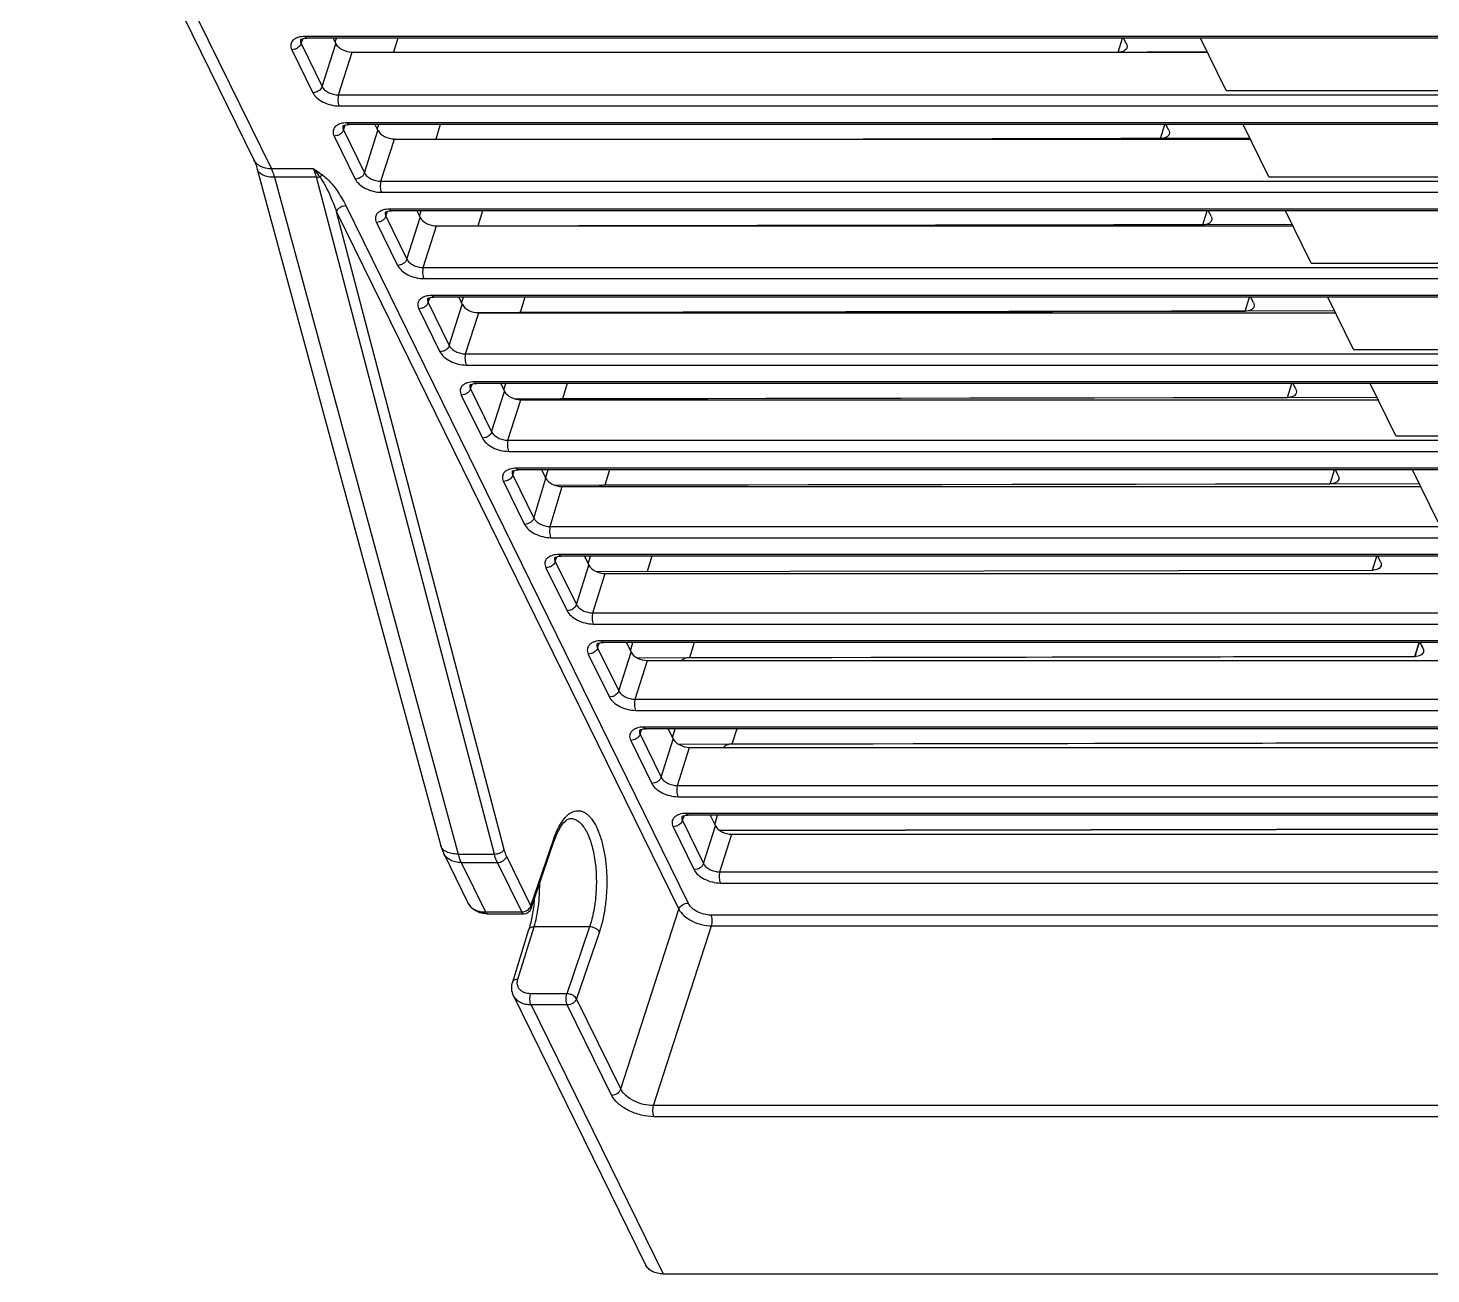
# Model space of a CAD drawing. Header units: millimetres. Extents: x 179 to 1020, y 292 to 886.
# Drawn here: x 792.78 to 827.8, y 493.83 to 524.92 of the extents above; entities that cross this region are included whole.
import ezdxf

# ---------------------------------------------------------------- set-up
doc = ezdxf.new("R2010")
doc.units = ezdxf.units.MM
for name, color, linetype in [('VF-51-F001SOLIDLINE', 7, 'Continuous'), ('VF-51-H002SOLIDLINE', 7, 'Continuous'), ('VF-51-P002SOLIDLINE', 7, 'Continuous')]:
    doc.layers.add(name, color=color, linetype=linetype)

msp = doc.modelspace()

# ---------------------------------------------------------------- linework, layer by layer
at = {"layer": 'VF-51-F001SOLIDLINE', "linetype": 'Continuous'}
for p, q in [((800.444, 524.568), (800.476, 524.671)), ((819.992, 524.322), (820.099, 524.671)), ((820.196, 524.529), (820.127, 524.671)), ((801.497, 522.398), (801.534, 522.516)), ((821.049, 522.167), (821.157, 522.516)), ((821.254, 522.374), (821.184, 522.516)), ((813.623, 522.154), (821.049, 522.167)), ((802.55, 520.229), (802.591, 520.361)), ((822.107, 520.012), (822.214, 520.361)), ((822.311, 520.219), (822.242, 520.361)), ((806.528, 519.985), (822.107, 520.012)), ((803.603, 518.059), (803.649, 518.206)), ((823.164, 517.857), (823.272, 518.206)), ((823.369, 518.064), (823.299, 518.206)), ((803.941, 517.823), (823.164, 517.857)), ((804.656, 515.89), (804.706, 516.051)), ((824.221, 515.702), (824.329, 516.051)), ((824.426, 515.91), (824.357, 516.051)), ((804.934, 515.668), (824.221, 515.702)), ((805.699, 513.686), (805.764, 513.896)), ((825.279, 513.547), (825.387, 513.896)), ((825.484, 513.755), (825.414, 513.896)), ((805.921, 513.513), (825.279, 513.547)), ((806.762, 511.551), (806.821, 511.741)), ((826.336, 511.393), (826.444, 511.741)), ((826.541, 511.6), (826.472, 511.741)), ((806.961, 511.358), (826.336, 511.393)), ((807.815, 509.381), (807.879, 509.586)), ((827.394, 509.238), (827.502, 509.586)), ((827.598, 509.445), (827.529, 509.586)), ((807.986, 509.203), (827.394, 509.238)), ((808.868, 507.212), (808.936, 507.431)), ((809.014, 507.048), (828.451, 507.083)), ((809.921, 505.042), (809.993, 505.276)), ((810.044, 504.893), (829.509, 504.928))]:
    msp.add_line(p, q, dxfattribs=at)
for points, knots in [([(820.208, 524.431), (820.197, 524.397), (820.131, 524.335), (820.048, 524.323), (820.001, 524.322)], [0, 0, 0, 0, 0.42849, 1, 1, 1, 1]), ([(820.196, 524.529), (820.2, 524.521), (820.213, 524.49), (820.215, 524.454), (820.208, 524.431)], [0, 0, 0, 0, 0.273242, 1, 1, 1, 1]), ([(821.265, 522.276), (821.254, 522.241), (821.184, 522.177), (821.098, 522.167), (821.049, 522.167)], [0, 0, 0, 0, 0.426575, 1, 1, 1, 1]), ([(821.254, 522.374), (821.258, 522.366), (821.27, 522.335), (821.272, 522.299), (821.265, 522.276)], [0, 0, 0, 0, 0.273242, 1, 1, 1, 1]), ([(822.323, 520.121), (822.312, 520.086), (822.242, 520.022), (822.155, 520.012), (822.107, 520.012)], [0, 0, 0, 0, 0.426575, 1, 1, 1, 1]), ([(822.311, 520.219), (822.315, 520.211), (822.328, 520.18), (822.33, 520.144), (822.323, 520.121)], [0, 0, 0, 0, 0.273242, 1, 1, 1, 1]), ([(823.38, 517.966), (823.369, 517.932), (823.299, 517.867), (823.213, 517.857), (823.164, 517.857)], [0, 0, 0, 0, 0.426575, 1, 1, 1, 1]), ([(823.369, 518.064), (823.373, 518.056), (823.385, 518.025), (823.387, 517.989), (823.38, 517.966)], [0, 0, 0, 0, 0.273242, 1, 1, 1, 1]), ([(824.437, 515.811), (824.427, 515.777), (824.357, 515.712), (824.27, 515.702), (824.221, 515.702)], [0, 0, 0, 0, 0.426575, 1, 1, 1, 1]), ([(824.426, 515.91), (824.43, 515.901), (824.443, 515.87), (824.445, 515.834), (824.437, 515.811)], [0, 0, 0, 0, 0.273242, 1, 1, 1, 1]), ([(825.484, 513.755), (825.488, 513.746), (825.5, 513.716), (825.502, 513.679), (825.495, 513.656)], [0, 0, 0, 0, 0.273242, 1, 1, 1, 1]), ([(825.495, 513.656), (825.484, 513.622), (825.414, 513.558), (825.327, 513.548), (825.279, 513.547)], [0, 0, 0, 0, 0.426575, 1, 1, 1, 1]), ([(826.541, 511.6), (826.545, 511.592), (826.558, 511.561), (826.56, 511.525), (826.552, 511.501)], [0, 0, 0, 0, 0.273242, 1, 1, 1, 1]), ([(826.552, 511.501), (826.542, 511.467), (826.472, 511.403), (826.385, 511.393), (826.336, 511.393)], [0, 0, 0, 0, 0.426575, 1, 1, 1, 1]), ([(827.61, 509.346), (827.599, 509.312), (827.529, 509.248), (827.442, 509.238), (827.394, 509.238)], [0, 0, 0, 0, 0.426575, 1, 1, 1, 1]), ([(827.598, 509.445), (827.602, 509.437), (827.615, 509.406), (827.617, 509.37), (827.61, 509.346)], [0, 0, 0, 0, 0.273242, 1, 1, 1, 1])]:
    msp.add_open_spline(points, degree=3, knots=knots, dxfattribs=at)
at = {"layer": 'VF-51-H002SOLIDLINE', "linetype": 'Continuous'}
for p, q in [((802.009, 524.671), (801.902, 524.323)), ((822.218, 524.326), (820.718, 524.323)), ((803.067, 522.516), (802.955, 522.154)), ((823.276, 522.171), (813.623, 522.154)), ((804.124, 520.361), (804.006, 519.98)), ((824.333, 520.016), (806.528, 519.985)), ((805.182, 518.206), (805.064, 517.825)), ((825.391, 517.861), (805.064, 517.825)), ((806.239, 516.051), (806.121, 515.67)), ((826.448, 515.706), (806.121, 515.67)), ((807.296, 513.896), (807.179, 513.515)), ((827.506, 513.551), (807.179, 513.515)), ((808.354, 511.741), (808.236, 511.36)), ((809.411, 509.586), (809.294, 509.206)), ((827.502, 509.586), (827.394, 509.238)), ((827.529, 509.586), (827.598, 509.445)), ((827.394, 509.238), (809.294, 509.206)), ((810.469, 507.431), (810.351, 507.051)), ((828.451, 507.083), (810.351, 507.051)), ((809.921, 505.042), (809.993, 505.276)), ((829.509, 504.928), (810.044, 504.893))]:
    msp.add_line(p, q, dxfattribs=at)
msp.add_open_spline([(805.064, 517.825), (805.04, 517.825), (805.016, 517.823), (804.992, 517.819)], degree=3, dxfattribs=at)
for points, knots in [([(806.121, 515.67), (806.11, 515.67), (806.067, 515.669), (806.024, 515.66), (805.995, 515.648)], [0, 0, 0, 0, 0.26957, 1, 1, 1, 1]), ([(807.179, 513.515), (807.164, 513.515), (807.112, 513.513), (807.058, 513.499), (807.025, 513.48)], [0, 0, 0, 0, 0.277411, 1, 1, 1, 1]), ([(809.294, 509.206), (809.274, 509.206), (809.206, 509.201), (809.133, 509.175), (809.102, 509.139)], [0, 0, 0, 0, 0.293721, 1, 1, 1, 1]), ([(827.61, 509.346), (827.599, 509.312), (827.529, 509.248), (827.442, 509.238), (827.394, 509.238)], [0, 0, 0, 0, 0.426575, 1, 1, 1, 1]), ([(827.598, 509.445), (827.602, 509.437), (827.615, 509.406), (827.617, 509.37), (827.61, 509.346)], [0, 0, 0, 0, 0.273242, 1, 1, 1, 1]), ([(810.351, 507.051), (810.329, 507.051), (810.256, 507.046), (810.177, 507.013), (810.149, 506.97)], [0, 0, 0, 0, 0.300263, 1, 1, 1, 1])]:
    msp.add_open_spline(points, degree=3, knots=knots, dxfattribs=at)
at = {"layer": 'VF-51-P002SOLIDLINE', "linetype": 'Continuous'}
for p, q in [((792.78, 533.124), (798.417, 521.638)), ((793.217, 532.895), (798.854, 521.409)), ((799.584, 524.637), (799.584, 524.637)), ((799.595, 524.536), (799.636, 524.658)), ((833.15, 524.714), (799.691, 524.714)), ((833.199, 524.671), (799.74, 524.671)), ((800.394, 524.671), (800.462, 524.532)), ((822.69, 523.365), (822.049, 524.671)), ((799.363, 524.382), (799.89, 523.309)), ((799.595, 524.536), (800.121, 523.463)), ((800.121, 523.463), (800.462, 524.532)), ((800.53, 523.256), (800.87, 524.323)), ((800.87, 524.323), (822.22, 524.323)), ((800.53, 523.256), (833.989, 523.256)), ((822.69, 523.365), (834.019, 523.365)), ((800.544, 522.978), (834.002, 522.978)), ((800.641, 522.482), (800.641, 522.482)), ((800.652, 522.381), (800.694, 522.503)), ((834.208, 522.559), (800.749, 522.559)), ((834.256, 522.516), (800.797, 522.516)), ((801.44, 522.516), (801.515, 522.363)), ((823.748, 521.21), (823.107, 522.516)), ((800.42, 522.228), (800.947, 521.154)), ((800.652, 522.381), (801.179, 521.308)), ((801.179, 521.308), (801.515, 522.363)), ((801.588, 521.101), (801.923, 522.154)), ((801.923, 522.154), (823.284, 522.154)), ((798.501, 521.404), (803.084, 504.513)), ((799.903, 521.409), (798.854, 521.409)), ((799.979, 521.198), (798.931, 521.198)), ((798.931, 521.198), (803.514, 504.306)), ((804.419, 504.306), (799.979, 521.198)), ((801.588, 521.101), (835.047, 521.101)), ((823.748, 521.21), (835.077, 521.21)), ((801.601, 520.823), (835.06, 520.823)), ((800.711, 520.493), (809.256, 503.081)), ((835.265, 520.404), (801.806, 520.404)), ((835.314, 520.361), (801.855, 520.361)), ((802.486, 520.361), (802.567, 520.193)), ((824.805, 519.055), (824.164, 520.361)), ((800.48, 520.34), (809.024, 502.928)), ((804.666, 504.416), (800.48, 520.34)), ((801.478, 520.073), (802.005, 518.999)), ((801.699, 520.327), (801.699, 520.327)), ((801.71, 520.227), (801.751, 520.348)), ((801.71, 520.227), (802.236, 519.153)), ((802.236, 519.153), (802.567, 520.193)), ((802.645, 518.946), (802.976, 519.985)), ((802.976, 519.985), (824.349, 519.985)), ((824.805, 519.055), (836.134, 519.055)), ((802.645, 518.946), (836.104, 518.946)), ((802.658, 518.668), (836.117, 518.668)), ((802.535, 517.918), (803.062, 516.844)), ((802.756, 518.172), (802.756, 518.172)), ((802.767, 518.072), (802.809, 518.193)), ((802.767, 518.072), (803.294, 516.998)), ((836.323, 518.249), (802.864, 518.249)), ((836.371, 518.206), (802.912, 518.206)), ((803.294, 516.998), (803.62, 518.024)), ((803.532, 518.206), (803.62, 518.024)), ((825.863, 516.9), (825.222, 518.206)), ((803.703, 516.791), (804.029, 517.815)), ((804.029, 517.815), (825.413, 517.815)), ((825.863, 516.9), (837.192, 516.9)), ((803.703, 516.791), (837.161, 516.791)), ((803.716, 516.513), (837.175, 516.513)), ((803.814, 516.017), (803.814, 516.017)), ((803.825, 515.917), (803.866, 516.038)), ((803.825, 515.917), (804.351, 514.843)), ((837.38, 516.094), (803.921, 516.094)), ((837.429, 516.051), (803.97, 516.051)), ((804.351, 514.843), (804.673, 515.855)), ((804.578, 516.051), (804.673, 515.855)), ((826.92, 514.745), (826.279, 516.051)), ((803.593, 515.763), (804.12, 514.69)), ((804.76, 514.636), (805.081, 515.646)), ((805.081, 515.646), (826.478, 515.646)), ((804.76, 514.636), (838.219, 514.636)), ((826.92, 514.745), (838.249, 514.745)), ((804.773, 514.358), (838.232, 514.358)), ((804.868, 513.863), (804.868, 513.863)), ((804.88, 513.764), (804.918, 513.883)), ((804.88, 513.764), (805.406, 512.691)), ((838.438, 513.939), (804.976, 513.939)), ((838.486, 513.896), (805.024, 513.896)), ((805.6, 513.896), (805.703, 513.685)), ((827.978, 512.59), (827.337, 513.896)), ((804.647, 513.608), (805.174, 512.535)), ((805.406, 512.691), (805.703, 513.685)), ((805.814, 512.481), (806.111, 513.477)), ((806.111, 513.477), (827.542, 513.477)), ((805.814, 512.481), (838.895, 512.481)), ((805.828, 512.203), (838.973, 512.203)), ((805.929, 511.707), (805.929, 511.707)), ((805.94, 511.607), (805.981, 511.728)), ((805.94, 511.607), (806.466, 510.534)), ((839.09, 511.784), (806.036, 511.784)), ((839.102, 511.741), (806.085, 511.741)), ((806.67, 511.741), (806.779, 511.516)), ((805.708, 511.453), (806.235, 510.38)), ((806.466, 510.534), (806.779, 511.516)), ((806.875, 510.326), (807.187, 511.307)), ((807.187, 511.307), (828.607, 511.307)), ((806.875, 510.326), (839.498, 510.326)), ((806.888, 510.048), (839.576, 510.048)), ((806.986, 509.552), (806.986, 509.552)), ((806.997, 509.452), (807.039, 509.574)), ((839.693, 509.63), (807.094, 509.63)), ((839.705, 509.586), (807.142, 509.586)), ((807.716, 509.586), (807.832, 509.347)), ((806.765, 509.298), (807.292, 508.225)), ((806.997, 509.452), (807.524, 508.379)), ((807.524, 508.379), (807.832, 509.347)), ((807.932, 508.172), (808.24, 509.138)), ((808.24, 509.138), (829.672, 509.138)), ((807.932, 508.172), (840.101, 508.172)), ((807.946, 507.893), (840.179, 507.893)), ((808.044, 507.397), (808.044, 507.397)), ((808.055, 507.297), (808.096, 507.419)), ((840.296, 507.475), (808.151, 507.475)), ((840.308, 507.431), (808.2, 507.431)), ((808.761, 507.431), (808.885, 507.177)), ((807.823, 507.143), (808.35, 506.07)), ((808.055, 507.297), (808.581, 506.224)), ((808.581, 506.224), (808.885, 507.177)), ((808.99, 506.017), (809.293, 506.969)), ((809.293, 506.969), (830.736, 506.969)), ((808.99, 506.017), (840.704, 506.017)), ((809.003, 505.738), (840.782, 505.738)), ((840.899, 505.32), (809.209, 505.32)), ((806.323, 505.194), (806.323, 505.194)), ((808.88, 504.988), (809.407, 503.915)), ((809.101, 505.243), (809.101, 505.243)), ((809.112, 505.142), (809.154, 505.264)), ((809.112, 505.142), (809.639, 504.069)), ((840.911, 505.276), (809.257, 505.276)), ((809.639, 504.069), (809.938, 505.008)), ((809.807, 505.276), (809.938, 505.008)), ((805.333, 503.012), (805.901, 504.683)), ((805.34, 502.952), (805.907, 504.623)), ((810.047, 503.862), (810.346, 504.799)), ((810.346, 504.799), (831.801, 504.799)), ((803.155, 504.323), (803.761, 503.088)), ((803.514, 504.306), (804.419, 504.306)), ((805.333, 503.012), (804.727, 504.247)), ((803.592, 504.095), (804.496, 504.095)), ((803.592, 504.095), (804.198, 502.86)), ((805.102, 502.86), (804.496, 504.095)), ((810.047, 503.862), (841.389, 503.862)), ((810.061, 503.583), (841.526, 503.583)), ((804.198, 502.86), (805.102, 502.86)), ((807.576, 498.442), (809.024, 502.928)), ((804.246, 502.816), (805.15, 502.816)), ((808.393, 498.028), (809.842, 502.514)), ((809.828, 502.791), (843.716, 502.791)), ((809.842, 502.514), (843.678, 502.514)), ((804.877, 501.12), (805.281, 502.426)), ((805.007, 501.186), (805.411, 502.491)), ((806.796, 502.491), (805.411, 502.491)), ((806.796, 502.491), (806.228, 500.82)), ((807.04, 502.363), (806.472, 500.692)), ((804.9, 500.768), (808.194, 494.054)), ((806.228, 500.82), (805.324, 500.82)), ((806.241, 500.539), (805.337, 500.539)), ((805.337, 500.539), (808.631, 493.826)), ((807.345, 498.289), (806.241, 500.539)), ((807.576, 498.442), (806.472, 500.692)), ((838.06, 498.028), (808.393, 498.028)), ((838.074, 497.751), (808.407, 497.751)), ((808.631, 493.826), (840, 493.826))]:
    msp.add_line(p, q, dxfattribs=at)
for points in [[(799.582, 524.632), (799.582, 524.632), (799.582, 524.633), (799.587, 524.637), (799.597, 524.643), (799.612, 524.65), (799.632, 524.657), (799.657, 524.663), (799.686, 524.668), (799.72, 524.67), (799.74, 524.671)], [(800.639, 522.477), (800.639, 522.477), (800.64, 522.478), (800.645, 522.482), (800.654, 522.488), (800.669, 522.495), (800.689, 522.502), (800.714, 522.508), (800.743, 522.513), (800.778, 522.515), (800.797, 522.516)], [(801.697, 520.322), (801.697, 520.322), (801.697, 520.323), (801.702, 520.327), (801.712, 520.333), (801.727, 520.34), (801.747, 520.347), (801.771, 520.353), (801.801, 520.358), (801.835, 520.36), (801.855, 520.361)], [(802.754, 518.168), (802.754, 518.167), (802.755, 518.168), (802.759, 518.172), (802.769, 518.178), (802.784, 518.185), (802.804, 518.192), (802.829, 518.198), (802.858, 518.203), (802.893, 518.205), (802.912, 518.206)], [(803.812, 516.013), (803.812, 516.012), (803.812, 516.013), (803.817, 516.017), (803.827, 516.023), (803.842, 516.03), (803.862, 516.037), (803.886, 516.043), (803.916, 516.048), (803.95, 516.051), (803.97, 516.051)], [(804.866, 513.858), (804.866, 513.858), (804.866, 513.858), (804.871, 513.862), (804.88, 513.868), (804.895, 513.875), (804.915, 513.882), (804.94, 513.888), (804.97, 513.893), (805.004, 513.896), (805.024, 513.896)], [(805.927, 511.703), (805.927, 511.703), (805.927, 511.703), (805.932, 511.707), (805.942, 511.713), (805.957, 511.72), (805.977, 511.727), (806.001, 511.733), (806.031, 511.738), (806.065, 511.741), (806.085, 511.741)], [(806.984, 509.548), (806.984, 509.548), (806.985, 509.548), (806.989, 509.552), (806.999, 509.558), (807.014, 509.566), (807.034, 509.572), (807.059, 509.579), (807.088, 509.583), (807.123, 509.586), (807.142, 509.586)], [(808.042, 507.393), (808.042, 507.393), (808.042, 507.393), (808.047, 507.397), (808.057, 507.404), (808.072, 507.411), (808.092, 507.418), (808.116, 507.424), (808.146, 507.428), (808.18, 507.431), (808.2, 507.431)], [(805.907, 504.623), (805.942, 504.717), (805.983, 504.815), (806.026, 504.901), (806.069, 504.976), (806.113, 505.041), (806.157, 505.094), (806.2, 505.136), (806.241, 505.166), (806.276, 505.184), (806.307, 505.193), (806.323, 505.194)], [(809.099, 505.238), (809.099, 505.238), (809.1, 505.238), (809.104, 505.242), (809.114, 505.249), (809.129, 505.256), (809.149, 505.263), (809.174, 505.269), (809.203, 505.273), (809.237, 505.276), (809.257, 505.276)]]:
    msp.add_lwpolyline(points, dxfattribs=at)
for centre, radius, start, end in [((799.686, 524.602), 0.108, 161.207, 163.7288), ((800.743, 522.447), 0.108, 161.207, 163.7288), ((801.801, 520.292), 0.108, 161.207, 163.7288), ((802.858, 518.137), 0.108, 161.207, 163.7288), ((803.916, 515.982), 0.108, 161.207, 163.7288), ((804.97, 513.83), 0.106, 162.2868, 164.9699), ((806.031, 511.673), 0.108, 161.207, 163.7288), ((807.088, 509.518), 0.108, 161.207, 163.7288), ((808.146, 507.363), 0.108, 161.207, 163.7288), ((809.203, 505.208), 0.108, 161.207, 163.7288), ((804.074, 503.242), 0.349, 206.1469, 212.9098), ((805.15, 503.016), 0.2, 269.9988, 341.2362)]:
    msp.add_arc(centre, radius, start, end, dxfattribs=at)
for centre, ratio, start_param, end_param in [((800.769, 524.532), 0.576535, -2.644934, -1.074442), ((801.822, 522.363), 0.576535, -2.644934, -1.074442), ((802.874, 520.193), 0.576535, -2.644934, -1.074442), ((803.927, 518.024), 0.576535, -2.644934, -1.074442), ((804.98, 515.855), 0.576535, -2.644934, -1.074442), ((806.01, 513.685), 0.576392, -2.644697, -1.073901), ((807.086, 511.516), 0.576535, -2.644934, -1.074442), ((808.139, 509.347), 0.576535, -2.644934, -1.074442), ((809.192, 507.177), 0.576535, -2.644934, -1.074442), ((810.245, 505.008), 0.576535, -2.644934, -1.074442)]:
    msp.add_ellipse(centre, major_axis=(0.318, -0.099), ratio=ratio, start_param=start_param, end_param=end_param, dxfattribs=at)
for points, knots in [([(799.691, 524.714), (799.632, 524.714), (799.546, 524.704), (799.447, 524.662), (799.391, 524.621), (799.353, 524.569), (799.334, 524.509), (799.338, 524.444), (799.353, 524.403), (799.363, 524.382)], [0, 0, 0, 0, 0.308852, 0.441709, 0.560273, 0.668314, 0.772526, 0.880889, 1, 1, 1, 1]), ([(799.582, 524.632), (799.578, 524.617), (799.576, 524.583), (799.587, 524.552), (799.595, 524.536)], [0, 0, 0, 0, 0.474408, 1, 1, 1, 1]), ([(799.74, 524.671), (799.735, 524.671), (799.726, 524.673), (799.713, 524.682), (799.701, 524.696), (799.695, 524.707), (799.691, 524.714)], [0, 0, 0, 0, 0.195442, 0.417918, 0.684046, 1, 1, 1, 1]), ([(799.595, 524.536), (799.58, 524.492), (799.527, 524.433), (799.439, 524.391), (799.388, 524.382), (799.363, 524.382)], [0, 0, 0, 0, 0.481364, 0.745645, 1, 1, 1, 1]), ([(800.121, 523.463), (800.107, 523.419), (800.053, 523.36), (799.965, 523.318), (799.914, 523.309), (799.89, 523.309)], [0, 0, 0, 0, 0.481364, 0.745645, 1, 1, 1, 1]), ([(799.89, 523.309), (799.913, 523.261), (799.992, 523.168), (800.15, 523.066), (800.339, 522.996), (800.476, 522.978), (800.544, 522.978)], [0, 0, 0, 0, 0.21145, 0.463343, 0.735288, 1, 1, 1, 1]), ([(800.121, 523.463), (800.136, 523.433), (800.185, 523.374), (800.284, 523.31), (800.402, 523.266), (800.488, 523.256), (800.53, 523.256)], [0, 0, 0, 0, 0.212161, 0.463861, 0.735371, 1, 1, 1, 1]), ([(800.53, 523.256), (800.523, 523.233), (800.515, 523.185), (800.513, 523.111), (800.521, 523.04), (800.534, 522.996), (800.544, 522.978)], [0, 0, 0, 0, 0.248713, 0.520582, 0.781525, 1, 1, 1, 1]), ([(800.749, 522.559), (800.69, 522.559), (800.604, 522.549), (800.505, 522.507), (800.448, 522.466), (800.41, 522.414), (800.392, 522.354), (800.395, 522.289), (800.41, 522.248), (800.42, 522.228)], [0, 0, 0, 0, 0.308852, 0.441709, 0.560273, 0.668314, 0.772526, 0.880889, 1, 1, 1, 1]), ([(800.64, 522.477), (800.636, 522.462), (800.634, 522.429), (800.645, 522.397), (800.652, 522.381)], [0, 0, 0, 0, 0.474408, 1, 1, 1, 1]), ([(800.797, 522.516), (800.793, 522.516), (800.783, 522.518), (800.771, 522.527), (800.759, 522.541), (800.752, 522.553), (800.749, 522.559)], [0, 0, 0, 0, 0.195442, 0.417918, 0.684046, 1, 1, 1, 1]), ([(800.652, 522.381), (800.638, 522.337), (800.584, 522.278), (800.496, 522.236), (800.445, 522.228), (800.42, 522.228)], [0, 0, 0, 0, 0.481364, 0.745645, 1, 1, 1, 1]), ([(798.417, 521.638), (798.433, 521.605), (798.464, 521.528), (798.489, 521.449), (798.501, 521.404)], [0, 0, 0, 0, 0.437472, 1, 1, 1, 1]), ([(798.854, 521.409), (798.806, 521.409), (798.713, 521.418), (798.586, 521.463), (798.482, 521.536), (798.434, 521.602), (798.417, 521.638)], [0, 0, 0, 0, 0.277945, 0.534954, 0.773145, 1, 1, 1, 1]), ([(798.931, 521.198), (798.879, 521.198), (798.78, 521.205), (798.648, 521.244), (798.561, 521.301), (798.518, 521.358), (798.505, 521.389), (798.501, 521.404)], [0, 0, 0, 0, 0.312166, 0.58141, 0.805577, 0.904993, 1, 1, 1, 1]), ([(798.854, 521.409), (798.862, 521.394), (798.893, 521.325), (798.916, 521.253), (798.931, 521.198)], [0, 0, 0, 0, 0.230568, 1, 1, 1, 1]), ([(799.979, 521.198), (799.974, 521.217), (799.953, 521.289), (799.927, 521.36), (799.903, 521.409)], [0, 0, 0, 0, 0.268755, 1, 1, 1, 1]), ([(799.903, 521.409), (799.917, 521.394), (799.973, 521.329), (800.024, 521.261), (800.061, 521.207)], [0, 0, 0, 0, 0.243172, 1, 1, 1, 1]), ([(799.903, 521.409), (799.922, 521.397), (799.997, 521.348), (800.072, 521.298), (800.127, 521.259)], [0, 0, 0, 0, 0.251419, 1, 1, 1, 1]), ([(799.979, 521.198), (799.985, 521.197), (800.013, 521.198), (800.04, 521.202), (800.061, 521.207)], [0, 0, 0, 0, 0.241801, 1, 1, 1, 1]), ([(800.061, 521.207), (800.066, 521.213), (800.086, 521.232), (800.109, 521.25), (800.127, 521.259)], [0, 0, 0, 0, 0.276137, 1, 1, 1, 1]), ([(800.061, 521.207), (800.087, 521.173), (800.133, 521.103), (800.214, 520.96), (800.303, 520.779), (800.397, 520.56), (800.453, 520.413), (800.48, 520.34)], [0, 0, 0, 0, 0.132571, 0.261098, 0.512003, 0.757857, 1, 1, 1, 1]), ([(800.127, 521.259), (800.165, 521.233), (800.234, 521.174), (800.353, 521.051), (800.479, 520.89), (800.606, 520.693), (800.678, 520.559), (800.711, 520.493)], [0, 0, 0, 0, 0.142795, 0.277066, 0.530274, 0.770118, 1, 1, 1, 1]), ([(801.179, 521.308), (801.164, 521.264), (801.111, 521.205), (801.023, 521.163), (800.972, 521.154), (800.947, 521.154)], [0, 0, 0, 0, 0.481364, 0.745645, 1, 1, 1, 1]), ([(800.947, 521.154), (800.971, 521.106), (801.049, 521.014), (801.207, 520.911), (801.397, 520.841), (801.534, 520.823), (801.601, 520.823)], [0, 0, 0, 0, 0.21145, 0.463343, 0.735288, 1, 1, 1, 1]), ([(801.179, 521.308), (801.194, 521.278), (801.242, 521.219), (801.341, 521.155), (801.46, 521.112), (801.545, 521.101), (801.588, 521.101)], [0, 0, 0, 0, 0.212161, 0.463861, 0.735371, 1, 1, 1, 1]), ([(801.588, 521.101), (801.581, 521.079), (801.572, 521.03), (801.57, 520.956), (801.579, 520.885), (801.592, 520.841), (801.601, 520.823)], [0, 0, 0, 0, 0.248713, 0.520582, 0.781525, 1, 1, 1, 1]), ([(800.48, 520.34), (800.495, 520.384), (800.548, 520.443), (800.636, 520.484), (800.687, 520.493), (800.711, 520.493)], [0, 0, 0, 0, 0.481856, 0.745909, 1, 1, 1, 1]), ([(801.806, 520.404), (801.747, 520.404), (801.661, 520.394), (801.562, 520.352), (801.506, 520.311), (801.468, 520.259), (801.449, 520.199), (801.453, 520.135), (801.468, 520.093), (801.478, 520.073)], [0, 0, 0, 0, 0.308852, 0.441709, 0.560273, 0.668314, 0.772526, 0.880889, 1, 1, 1, 1]), ([(801.855, 520.361), (801.85, 520.361), (801.841, 520.363), (801.828, 520.372), (801.816, 520.386), (801.81, 520.398), (801.806, 520.404)], [0, 0, 0, 0, 0.195442, 0.417918, 0.684046, 1, 1, 1, 1]), ([(801.71, 520.227), (801.695, 520.182), (801.642, 520.123), (801.554, 520.081), (801.503, 520.073), (801.478, 520.073)], [0, 0, 0, 0, 0.481364, 0.745645, 1, 1, 1, 1]), ([(801.697, 520.322), (801.693, 520.307), (801.691, 520.274), (801.702, 520.242), (801.71, 520.227)], [0, 0, 0, 0, 0.474408, 1, 1, 1, 1]), ([(802.236, 519.153), (802.222, 519.109), (802.168, 519.05), (802.08, 519.008), (802.029, 518.999), (802.005, 518.999)], [0, 0, 0, 0, 0.481364, 0.745645, 1, 1, 1, 1]), ([(802.005, 518.999), (802.028, 518.951), (802.107, 518.859), (802.265, 518.756), (802.454, 518.686), (802.591, 518.668), (802.658, 518.668)], [0, 0, 0, 0, 0.21145, 0.463343, 0.735288, 1, 1, 1, 1]), ([(802.236, 519.153), (802.251, 519.123), (802.3, 519.064), (802.398, 519), (802.517, 518.957), (802.603, 518.946), (802.645, 518.946)], [0, 0, 0, 0, 0.212161, 0.463861, 0.735371, 1, 1, 1, 1]), ([(802.645, 518.946), (802.638, 518.924), (802.63, 518.875), (802.628, 518.801), (802.636, 518.73), (802.649, 518.686), (802.658, 518.668)], [0, 0, 0, 0, 0.248713, 0.520582, 0.781525, 1, 1, 1, 1]), ([(802.864, 518.249), (802.805, 518.249), (802.719, 518.239), (802.619, 518.197), (802.563, 518.156), (802.525, 518.104), (802.507, 518.044), (802.51, 517.98), (802.525, 517.938), (802.535, 517.918)], [0, 0, 0, 0, 0.308852, 0.441709, 0.560273, 0.668314, 0.772526, 0.880889, 1, 1, 1, 1]), ([(802.767, 518.072), (802.753, 518.027), (802.699, 517.968), (802.611, 517.926), (802.56, 517.918), (802.535, 517.918)], [0, 0, 0, 0, 0.481364, 0.745645, 1, 1, 1, 1]), ([(802.755, 518.167), (802.751, 518.153), (802.749, 518.119), (802.759, 518.087), (802.767, 518.072)], [0, 0, 0, 0, 0.474408, 1, 1, 1, 1]), ([(802.912, 518.206), (802.908, 518.206), (802.898, 518.208), (802.885, 518.217), (802.874, 518.231), (802.867, 518.243), (802.864, 518.249)], [0, 0, 0, 0, 0.195442, 0.417918, 0.684046, 1, 1, 1, 1]), ([(803.294, 516.998), (803.279, 516.954), (803.226, 516.895), (803.138, 516.853), (803.087, 516.844), (803.062, 516.844)], [0, 0, 0, 0, 0.481364, 0.745645, 1, 1, 1, 1]), ([(803.294, 516.998), (803.308, 516.968), (803.357, 516.91), (803.456, 516.845), (803.575, 516.802), (803.66, 516.791), (803.703, 516.791)], [0, 0, 0, 0, 0.212161, 0.463861, 0.735371, 1, 1, 1, 1]), ([(803.062, 516.844), (803.086, 516.796), (803.164, 516.704), (803.322, 516.601), (803.512, 516.531), (803.649, 516.513), (803.716, 516.513)], [0, 0, 0, 0, 0.21145, 0.463343, 0.735288, 1, 1, 1, 1]), ([(803.703, 516.791), (803.696, 516.769), (803.687, 516.72), (803.685, 516.646), (803.694, 516.575), (803.707, 516.531), (803.716, 516.513)], [0, 0, 0, 0, 0.248713, 0.520582, 0.781525, 1, 1, 1, 1]), ([(803.921, 516.094), (803.862, 516.094), (803.776, 516.084), (803.677, 516.042), (803.621, 516.001), (803.582, 515.949), (803.564, 515.889), (803.568, 515.825), (803.583, 515.783), (803.593, 515.763)], [0, 0, 0, 0, 0.308852, 0.441709, 0.560273, 0.668314, 0.772526, 0.880889, 1, 1, 1, 1]), ([(803.825, 515.917), (803.81, 515.872), (803.757, 515.813), (803.668, 515.771), (803.618, 515.763), (803.593, 515.763)], [0, 0, 0, 0, 0.481364, 0.745645, 1, 1, 1, 1]), ([(803.812, 516.013), (803.808, 515.998), (803.806, 515.964), (803.817, 515.932), (803.825, 515.917)], [0, 0, 0, 0, 0.474408, 1, 1, 1, 1]), ([(803.97, 516.051), (803.965, 516.051), (803.956, 516.053), (803.943, 516.062), (803.931, 516.076), (803.925, 516.088), (803.921, 516.094)], [0, 0, 0, 0, 0.195442, 0.417918, 0.684046, 1, 1, 1, 1]), ([(804.351, 514.843), (804.337, 514.799), (804.283, 514.74), (804.195, 514.698), (804.144, 514.69), (804.12, 514.69)], [0, 0, 0, 0, 0.481364, 0.745645, 1, 1, 1, 1]), ([(804.351, 514.843), (804.366, 514.813), (804.415, 514.755), (804.513, 514.69), (804.632, 514.647), (804.718, 514.636), (804.76, 514.636)], [0, 0, 0, 0, 0.212161, 0.463861, 0.735371, 1, 1, 1, 1]), ([(804.12, 514.69), (804.143, 514.641), (804.222, 514.549), (804.38, 514.446), (804.569, 514.376), (804.706, 514.358), (804.773, 514.358)], [0, 0, 0, 0, 0.21145, 0.463343, 0.735288, 1, 1, 1, 1]), ([(804.76, 514.636), (804.753, 514.614), (804.745, 514.565), (804.743, 514.491), (804.751, 514.42), (804.764, 514.377), (804.773, 514.358)], [0, 0, 0, 0, 0.248713, 0.520582, 0.781525, 1, 1, 1, 1]), ([(804.976, 513.939), (804.917, 513.939), (804.831, 513.929), (804.731, 513.887), (804.675, 513.846), (804.637, 513.794), (804.619, 513.734), (804.622, 513.67), (804.637, 513.628), (804.647, 513.608)], [0, 0, 0, 0, 0.308851, 0.441701, 0.560261, 0.668302, 0.772518, 0.880885, 1, 1, 1, 1]), ([(804.88, 513.764), (804.866, 513.719), (804.812, 513.659), (804.724, 513.617), (804.672, 513.608), (804.647, 513.608)], [0, 0, 0, 0, 0.48037, 0.745109, 1, 1, 1, 1]), ([(804.867, 513.858), (804.863, 513.843), (804.862, 513.81), (804.872, 513.779), (804.88, 513.764)], [0, 0, 0, 0, 0.473647, 1, 1, 1, 1]), ([(805.024, 513.896), (805.02, 513.896), (805.01, 513.898), (804.997, 513.907), (804.985, 513.921), (804.979, 513.933), (804.976, 513.939)], [0, 0, 0, 0, 0.195442, 0.417918, 0.684046, 1, 1, 1, 1]), ([(805.406, 512.691), (805.393, 512.646), (805.339, 512.586), (805.25, 512.544), (805.199, 512.535), (805.174, 512.535)], [0, 0, 0, 0, 0.48037, 0.745109, 1, 1, 1, 1]), ([(805.406, 512.691), (805.421, 512.661), (805.47, 512.602), (805.568, 512.537), (805.687, 512.493), (805.772, 512.481), (805.814, 512.481)], [0, 0, 0, 0, 0.212359, 0.464335, 0.735846, 1, 1, 1, 1]), ([(805.174, 512.535), (805.198, 512.486), (805.276, 512.394), (805.434, 512.291), (805.624, 512.222), (805.76, 512.203), (805.828, 512.203)], [0, 0, 0, 0, 0.211451, 0.463339, 0.735283, 1, 1, 1, 1]), ([(805.814, 512.481), (805.808, 512.459), (805.799, 512.41), (805.797, 512.336), (805.806, 512.265), (805.819, 512.222), (805.828, 512.203)], [0, 0, 0, 0, 0.248713, 0.520582, 0.781525, 1, 1, 1, 1]), ([(806.036, 511.784), (805.977, 511.784), (805.891, 511.775), (805.792, 511.732), (805.736, 511.691), (805.697, 511.639), (805.679, 511.579), (805.683, 511.515), (805.698, 511.473), (805.708, 511.453)], [0, 0, 0, 0, 0.308852, 0.441709, 0.560273, 0.668314, 0.772526, 0.880889, 1, 1, 1, 1]), ([(805.94, 511.607), (805.925, 511.562), (805.872, 511.503), (805.783, 511.462), (805.733, 511.453), (805.708, 511.453)], [0, 0, 0, 0, 0.481364, 0.745645, 1, 1, 1, 1]), ([(805.927, 511.703), (805.923, 511.688), (805.921, 511.654), (805.932, 511.622), (805.94, 511.607)], [0, 0, 0, 0, 0.474408, 1, 1, 1, 1]), ([(806.085, 511.741), (806.08, 511.741), (806.071, 511.743), (806.058, 511.752), (806.046, 511.766), (806.04, 511.778), (806.036, 511.784)], [0, 0, 0, 0, 0.195442, 0.417918, 0.684046, 1, 1, 1, 1]), ([(806.466, 510.534), (806.452, 510.489), (806.398, 510.43), (806.31, 510.388), (806.259, 510.38), (806.235, 510.38)], [0, 0, 0, 0, 0.481364, 0.745645, 1, 1, 1, 1]), ([(806.235, 510.38), (806.258, 510.331), (806.337, 510.239), (806.495, 510.136), (806.684, 510.067), (806.821, 510.048), (806.888, 510.048)], [0, 0, 0, 0, 0.21145, 0.463343, 0.735288, 1, 1, 1, 1]), ([(806.466, 510.534), (806.481, 510.503), (806.53, 510.445), (806.628, 510.38), (806.747, 510.337), (806.833, 510.326), (806.875, 510.326)], [0, 0, 0, 0, 0.212161, 0.463861, 0.735371, 1, 1, 1, 1]), ([(806.875, 510.326), (806.868, 510.304), (806.86, 510.255), (806.858, 510.181), (806.866, 510.111), (806.879, 510.067), (806.888, 510.048)], [0, 0, 0, 0, 0.248713, 0.520582, 0.781525, 1, 1, 1, 1]), ([(807.094, 509.63), (807.035, 509.63), (806.949, 509.62), (806.849, 509.578), (806.793, 509.536), (806.755, 509.484), (806.737, 509.424), (806.74, 509.36), (806.755, 509.319), (806.765, 509.298)], [0, 0, 0, 0, 0.308852, 0.441709, 0.560273, 0.668314, 0.772526, 0.880889, 1, 1, 1, 1]), ([(806.985, 509.548), (806.98, 509.533), (806.978, 509.499), (806.989, 509.467), (806.997, 509.452)], [0, 0, 0, 0, 0.474408, 1, 1, 1, 1]), ([(807.142, 509.586), (807.138, 509.586), (807.128, 509.588), (807.115, 509.597), (807.104, 509.612), (807.097, 509.623), (807.094, 509.63)], [0, 0, 0, 0, 0.195442, 0.417918, 0.684046, 1, 1, 1, 1]), ([(806.997, 509.452), (806.982, 509.407), (806.929, 509.349), (806.841, 509.307), (806.79, 509.298), (806.765, 509.298)], [0, 0, 0, 0, 0.481364, 0.745645, 1, 1, 1, 1]), ([(807.524, 508.379), (807.509, 508.334), (807.456, 508.275), (807.368, 508.233), (807.317, 508.225), (807.292, 508.225)], [0, 0, 0, 0, 0.481364, 0.745645, 1, 1, 1, 1]), ([(807.292, 508.225), (807.316, 508.177), (807.394, 508.084), (807.552, 507.981), (807.742, 507.912), (807.879, 507.893), (807.946, 507.893)], [0, 0, 0, 0, 0.21145, 0.463343, 0.735288, 1, 1, 1, 1]), ([(807.524, 508.379), (807.538, 508.348), (807.587, 508.29), (807.686, 508.225), (807.805, 508.182), (807.89, 508.171), (807.932, 508.172)], [0, 0, 0, 0, 0.212161, 0.463861, 0.735371, 1, 1, 1, 1]), ([(807.932, 508.172), (807.926, 508.149), (807.917, 508.1), (807.915, 508.026), (807.924, 507.956), (807.937, 507.912), (807.946, 507.893)], [0, 0, 0, 0, 0.248713, 0.520582, 0.781525, 1, 1, 1, 1]), ([(808.151, 507.475), (808.092, 507.475), (808.006, 507.465), (807.907, 507.423), (807.851, 507.381), (807.812, 507.33), (807.794, 507.27), (807.798, 507.205), (807.813, 507.164), (807.823, 507.143)], [0, 0, 0, 0, 0.308852, 0.441709, 0.560273, 0.668314, 0.772526, 0.880889, 1, 1, 1, 1]), ([(808.2, 507.431), (808.195, 507.431), (808.186, 507.433), (808.173, 507.443), (808.161, 507.457), (808.154, 507.468), (808.151, 507.475)], [0, 0, 0, 0, 0.195442, 0.417918, 0.684046, 1, 1, 1, 1]), ([(808.055, 507.297), (808.04, 507.253), (807.987, 507.194), (807.898, 507.152), (807.848, 507.143), (807.823, 507.143)], [0, 0, 0, 0, 0.481364, 0.745645, 1, 1, 1, 1]), ([(808.042, 507.393), (808.038, 507.378), (808.036, 507.344), (808.047, 507.312), (808.055, 507.297)], [0, 0, 0, 0, 0.474408, 1, 1, 1, 1]), ([(808.581, 506.224), (808.567, 506.179), (808.513, 506.12), (808.425, 506.079), (808.374, 506.07), (808.35, 506.07)], [0, 0, 0, 0, 0.481364, 0.745645, 1, 1, 1, 1]), ([(808.35, 506.07), (808.373, 506.022), (808.452, 505.929), (808.61, 505.826), (808.799, 505.757), (808.936, 505.738), (809.003, 505.738)], [0, 0, 0, 0, 0.21145, 0.463343, 0.735288, 1, 1, 1, 1]), ([(808.581, 506.224), (808.596, 506.193), (808.645, 506.135), (808.743, 506.07), (808.862, 506.027), (808.948, 506.016), (808.99, 506.017)], [0, 0, 0, 0, 0.212161, 0.463861, 0.735371, 1, 1, 1, 1]), ([(808.99, 506.017), (808.983, 505.994), (808.975, 505.945), (808.973, 505.871), (808.981, 505.801), (808.994, 505.757), (809.003, 505.738)], [0, 0, 0, 0, 0.248713, 0.520582, 0.781525, 1, 1, 1, 1]), ([(805.901, 504.683), (805.931, 504.773), (805.997, 504.937), (806.104, 505.12), (806.199, 505.235), (806.288, 505.318), (806.388, 505.375), (806.493, 505.392), (806.569, 505.386), (806.643, 505.361), (806.715, 505.318), (806.785, 505.258), (806.877, 505.151), (806.98, 504.975), (807.078, 504.721), (807.155, 504.421), (807.206, 504.088), (807.229, 503.734), (807.225, 503.372), (807.192, 503.015), (807.133, 502.678), (807.074, 502.463), (807.04, 502.363)], [0, 0, 0, 0, 0.066063, 0.122596, 0.147181, 0.169408, 0.207831, 0.225293, 0.242535, 0.260391, 0.279592, 0.300686, 0.324023, 0.377983, 0.441682, 0.51398, 0.592982, 0.676327, 0.761383, 0.845421, 0.925775, 1, 1, 1, 1]), ([(809.209, 505.32), (809.15, 505.32), (809.064, 505.31), (808.964, 505.268), (808.908, 505.226), (808.87, 505.175), (808.852, 505.115), (808.855, 505.05), (808.87, 505.009), (808.88, 504.988)], [0, 0, 0, 0, 0.308852, 0.441709, 0.560273, 0.668314, 0.772526, 0.880889, 1, 1, 1, 1]), ([(809.257, 505.276), (809.253, 505.276), (809.243, 505.279), (809.23, 505.288), (809.219, 505.302), (809.212, 505.313), (809.209, 505.32)], [0, 0, 0, 0, 0.195442, 0.417918, 0.684046, 1, 1, 1, 1]), ([(806.323, 505.194), (806.355, 505.194), (806.422, 505.182), (806.516, 505.129), (806.603, 505.046), (806.684, 504.935), (806.757, 504.796), (806.845, 504.569), (806.924, 504.237), (806.97, 503.802), (806.965, 503.346), (806.911, 502.904), (806.841, 502.622), (806.796, 502.491)], [0, 0, 0, 0, 0.03225, 0.06727, 0.107253, 0.153379, 0.20603, 0.265037, 0.399571, 0.549991, 0.706909, 0.860152, 1, 1, 1, 1]), ([(809.112, 505.142), (809.097, 505.098), (809.044, 505.039), (808.956, 504.997), (808.905, 504.988), (808.88, 504.988)], [0, 0, 0, 0, 0.481364, 0.745645, 1, 1, 1, 1]), ([(809.1, 505.238), (809.095, 505.223), (809.093, 505.189), (809.104, 505.158), (809.112, 505.142)], [0, 0, 0, 0, 0.474408, 1, 1, 1, 1]), ([(805.901, 504.683), (805.906, 504.674), (805.912, 504.654), (805.911, 504.632), (805.907, 504.623)], [0, 0, 0, 0, 0.528688, 1, 1, 1, 1]), ([(803.084, 504.513), (803.089, 504.496), (803.108, 504.432), (803.133, 504.368), (803.155, 504.323)], [0, 0, 0, 0, 0.251442, 1, 1, 1, 1]), ([(803.514, 504.306), (803.462, 504.306), (803.363, 504.314), (803.231, 504.353), (803.145, 504.409), (803.101, 504.466), (803.088, 504.497), (803.084, 504.513)], [0, 0, 0, 0, 0.312166, 0.58141, 0.805577, 0.904993, 1, 1, 1, 1]), ([(803.592, 504.095), (803.544, 504.095), (803.451, 504.104), (803.324, 504.148), (803.22, 504.221), (803.172, 504.288), (803.155, 504.323)], [0, 0, 0, 0, 0.277945, 0.534954, 0.773145, 1, 1, 1, 1]), ([(803.514, 504.306), (803.52, 504.287), (803.541, 504.215), (803.568, 504.144), (803.592, 504.095)], [0, 0, 0, 0, 0.268926, 1, 1, 1, 1]), ([(804.419, 504.306), (804.444, 504.306), (804.495, 504.312), (804.565, 504.335), (804.625, 504.369), (804.656, 504.4), (804.666, 504.416)], [0, 0, 0, 0, 0.267161, 0.540746, 0.792238, 1, 1, 1, 1]), ([(804.496, 504.095), (804.488, 504.11), (804.457, 504.179), (804.434, 504.25), (804.419, 504.306)], [0, 0, 0, 0, 0.230747, 1, 1, 1, 1]), ([(804.496, 504.095), (804.52, 504.095), (804.571, 504.103), (804.659, 504.145), (804.712, 504.203), (804.727, 504.247)], [0, 0, 0, 0, 0.254091, 0.518144, 1, 1, 1, 1]), ([(804.727, 504.247), (804.721, 504.26), (804.696, 504.314), (804.678, 504.372), (804.666, 504.416)], [0, 0, 0, 0, 0.230792, 1, 1, 1, 1]), ([(809.639, 504.069), (809.624, 504.024), (809.571, 503.965), (809.483, 503.924), (809.432, 503.915), (809.407, 503.915)], [0, 0, 0, 0, 0.481364, 0.745645, 1, 1, 1, 1]), ([(809.407, 503.915), (809.431, 503.867), (809.509, 503.774), (809.667, 503.672), (809.857, 503.602), (809.993, 503.583), (810.061, 503.583)], [0, 0, 0, 0, 0.21145, 0.463343, 0.735288, 1, 1, 1, 1]), ([(809.639, 504.069), (809.653, 504.038), (809.702, 503.98), (809.801, 503.916), (809.92, 503.872), (810.005, 503.861), (810.047, 503.862)], [0, 0, 0, 0, 0.212161, 0.463861, 0.735371, 1, 1, 1, 1]), ([(805.411, 502.491), (805.435, 502.571), (805.478, 502.739), (805.538, 503.099), (805.553, 503.381), (805.551, 503.573)], [0, 0, 0, 0, 0.228784, 0.475843, 1, 1, 1, 1]), ([(810.047, 503.862), (810.041, 503.839), (810.032, 503.79), (810.03, 503.716), (810.039, 503.646), (810.052, 503.602), (810.061, 503.583)], [0, 0, 0, 0, 0.248713, 0.520582, 0.781525, 1, 1, 1, 1]), ([(804.246, 502.816), (804.196, 502.816), (804.096, 502.827), (803.956, 502.879), (803.838, 502.966), (803.782, 503.046), (803.761, 503.088)], [0, 0, 0, 0, 0.25924, 0.510514, 0.756441, 1, 1, 1, 1]), ([(803.781, 503.052), (803.801, 503.022), (803.851, 502.966), (803.95, 502.905), (804.069, 502.867), (804.154, 502.86), (804.198, 502.86)], [0, 0, 0, 0, 0.227047, 0.466583, 0.723845, 1, 1, 1, 1]), ([(804.198, 502.86), (804.201, 502.853), (804.208, 502.842), (804.219, 502.828), (804.232, 502.819), (804.242, 502.816), (804.246, 502.816)], [0, 0, 0, 0, 0.315953, 0.582082, 0.804558, 1, 1, 1, 1]), ([(805.102, 502.86), (805.126, 502.86), (805.177, 502.868), (805.265, 502.91), (805.318, 502.968), (805.333, 503.012)], [0, 0, 0, 0, 0.254091, 0.518144, 1, 1, 1, 1]), ([(805.102, 502.86), (805.105, 502.853), (805.112, 502.842), (805.123, 502.828), (805.136, 502.819), (805.146, 502.816), (805.15, 502.816)], [0, 0, 0, 0, 0.315948, 0.582078, 0.804558, 1, 1, 1, 1]), ([(805.415, 503.173), (805.405, 503.041), (805.374, 502.788), (805.316, 502.541), (805.281, 502.426)], [0, 0, 0, 0, 0.525472, 1, 1, 1, 1]), ([(805.333, 503.012), (805.338, 503.002), (805.345, 502.982), (805.343, 502.961), (805.34, 502.952)], [0, 0, 0, 0, 0.528686, 1, 1, 1, 1]), ([(809.024, 502.928), (809.04, 502.972), (809.093, 503.031), (809.181, 503.072), (809.231, 503.081), (809.256, 503.081)], [0, 0, 0, 0, 0.481856, 0.745909, 1, 1, 1, 1]), ([(809.024, 502.928), (809.054, 502.868), (809.153, 502.754), (809.35, 502.626), (809.587, 502.538), (809.758, 502.514), (809.842, 502.514)], [0, 0, 0, 0, 0.210918, 0.462955, 0.735228, 1, 1, 1, 1]), ([(809.256, 503.081), (809.277, 503.038), (809.345, 502.958), (809.483, 502.868), (809.649, 502.807), (809.769, 502.791), (809.828, 502.791)], [0, 0, 0, 0, 0.211449, 0.463341, 0.735289, 1, 1, 1, 1]), ([(809.842, 502.514), (809.848, 502.536), (809.857, 502.585), (809.858, 502.659), (809.85, 502.729), (809.837, 502.772), (809.828, 502.791)], [0, 0, 0, 0, 0.249361, 0.521192, 0.78178, 1, 1, 1, 1]), ([(805.281, 502.426), (805.284, 502.436), (805.296, 502.455), (805.326, 502.476), (805.366, 502.489), (805.395, 502.491), (805.411, 502.491)], [0, 0, 0, 0, 0.202231, 0.430068, 0.69619, 1, 1, 1, 1]), ([(807.04, 502.363), (807.031, 502.381), (807.002, 502.416), (806.943, 502.455), (806.872, 502.482), (806.821, 502.491), (806.796, 502.491)], [0, 0, 0, 0, 0.211929, 0.46455, 0.736522, 1, 1, 1, 1]), ([(804.9, 500.768), (804.873, 500.821), (804.843, 500.941), (804.859, 501.062), (804.877, 501.12)], [0, 0, 0, 0, 0.495911, 1, 1, 1, 1]), ([(804.877, 501.12), (804.88, 501.13), (804.892, 501.15), (804.923, 501.171), (804.962, 501.183), (804.992, 501.186), (805.007, 501.186)], [0, 0, 0, 0, 0.202231, 0.430068, 0.69619, 1, 1, 1, 1]), ([(805.324, 500.82), (805.271, 500.82), (805.193, 500.832), (805.104, 500.878), (805.051, 500.924), (805.014, 500.981), (804.986, 501.069), (804.993, 501.141), (805.007, 501.186)], [0, 0, 0, 0, 0.276903, 0.403251, 0.522832, 0.638677, 0.754692, 1, 1, 1, 1]), ([(805.337, 500.539), (805.289, 500.539), (805.196, 500.548), (805.068, 500.593), (804.965, 500.666), (804.917, 500.732), (804.9, 500.768)], [0, 0, 0, 0, 0.277945, 0.534954, 0.773145, 1, 1, 1, 1]), ([(805.337, 500.539), (805.328, 500.558), (805.314, 500.602), (805.306, 500.674), (805.308, 500.748), (805.317, 500.797), (805.324, 500.82)], [0, 0, 0, 0, 0.218999, 0.480661, 0.752604, 1, 1, 1, 1]), ([(806.241, 500.539), (806.231, 500.558), (806.218, 500.602), (806.21, 500.674), (806.212, 500.748), (806.221, 500.797), (806.228, 500.82)], [0, 0, 0, 0, 0.218999, 0.480661, 0.752604, 1, 1, 1, 1]), ([(806.472, 500.692), (806.463, 500.71), (806.434, 500.745), (806.375, 500.784), (806.304, 500.811), (806.253, 500.819), (806.228, 500.82)], [0, 0, 0, 0, 0.211928, 0.46455, 0.736522, 1, 1, 1, 1]), ([(806.472, 500.692), (806.457, 500.647), (806.404, 500.589), (806.316, 500.548), (806.265, 500.539), (806.241, 500.539)], [0, 0, 0, 0, 0.481856, 0.745909, 1, 1, 1, 1]), ([(807.345, 498.289), (807.369, 498.289), (807.42, 498.298), (807.508, 498.339), (807.561, 498.398), (807.576, 498.442)], [0, 0, 0, 0, 0.254091, 0.518144, 1, 1, 1, 1]), ([(808.393, 498.028), (808.309, 498.027), (808.138, 498.049), (807.9, 498.136), (807.703, 498.265), (807.605, 498.381), (807.576, 498.442)], [0, 0, 0, 0, 0.264644, 0.53627, 0.78802, 1, 1, 1, 1]), ([(808.407, 497.751), (808.297, 497.751), (808.075, 497.781), (807.815, 497.876), (807.627, 497.986), (807.475, 498.103), (807.383, 498.211), (807.345, 498.289)], [0, 0, 0, 0, 0.26456, 0.536359, 0.666545, 0.788665, 1, 1, 1, 1]), ([(808.407, 497.751), (808.398, 497.769), (808.385, 497.813), (808.376, 497.883), (808.378, 497.957), (808.386, 498.005), (808.393, 498.028)], [0, 0, 0, 0, 0.21822, 0.478808, 0.750639, 1, 1, 1, 1]), ([(808.631, 493.826), (808.583, 493.826), (808.49, 493.835), (808.363, 493.879), (808.26, 493.953), (808.211, 494.019), (808.194, 494.054)], [0, 0, 0, 0, 0.277945, 0.534954, 0.773145, 1, 1, 1, 1])]:
    msp.add_open_spline(points, degree=3, knots=knots, dxfattribs=at)

doc.saveas('drawing.dxf')
